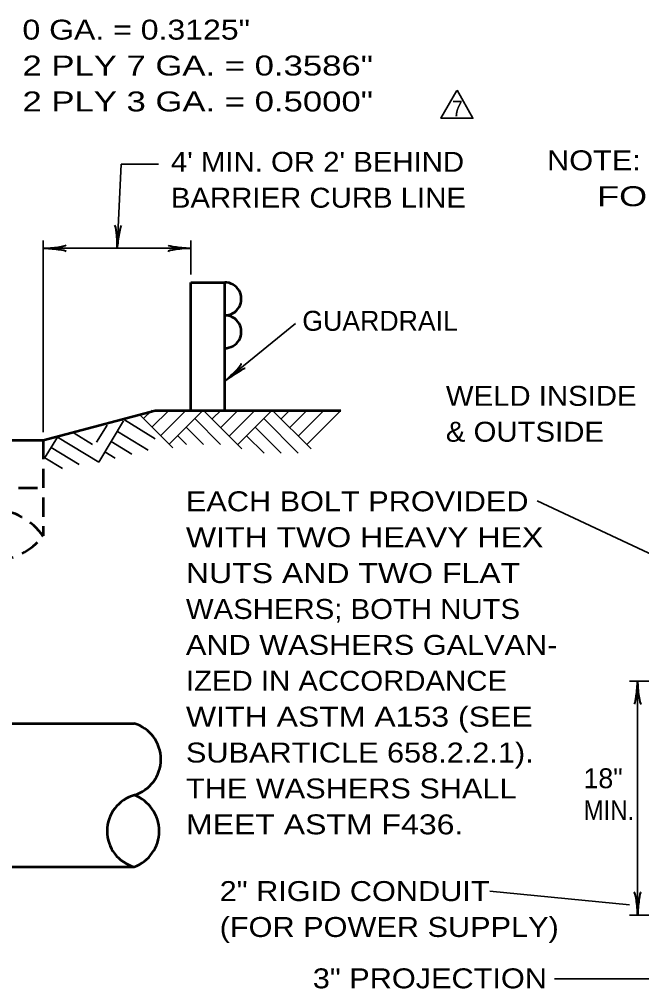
# Model space of a CAD drawing. Extents: x -2 to 679, y -1 to 439.
# Drawn here: x 121.4 to 199.4, y 175.4 to 296.9 of the extents above; entities that cross this region are included whole.
import ezdxf

# ---------------------------------------------------------------- set-up
doc = ezdxf.new("R2010")
doc.units = 0
doc.header["$LTSCALE"] = 0.8
doc.linetypes.add('MEDIUM_DASHED', pattern=[4.5, 3, -1.5])
doc.layers.add('1', color=7, linetype='Continuous', lineweight=35)

msp = doc.modelspace()

# ---------------------------------------------------------------- linework, layer by layer
at = {"layer": '1'}
for p, q in [((124.3612, 245.1188), (124.3612, 269.1597)), ((142.8878, 264.8786), (142.8878, 269.1597)), ((124.3612, 268.1597), (142.8878, 268.1597)), ((147.2258, 251.5897), (155.9891, 258.7196)), ((138.0205, 247.8873), (136.9405, 246.8073)), ((140.1405, 247.8873), (138.0005, 245.7473)), ((142.2805, 247.8873), (139.0805, 244.6673)), ((144.4205, 247.8873), (140.1405, 243.6073)), ((149.2805, 243.0273), (144.4205, 247.8873)), ((146.6605, 247.8873), (145.5805, 246.8073)), ((148.8005, 247.8873), (146.6605, 245.7473)), ((150.9405, 247.8873), (147.7205, 244.6673)), ((153.0605, 247.8873), (148.8005, 243.6073)), ((157.9405, 243.0273), (153.0605, 247.8873)), ((155.3005, 247.8873), (154.1805, 246.7673)), ((157.4405, 247.8873), (155.2605, 245.6873)), ((159.5805, 247.8873), (156.3205, 244.6273)), ((146.6005, 243.5473), (143.3605, 246.8073)), ((156.3205, 242.4873), (152.0005, 246.8073)), ((161.6805, 247.8273), (157.4005, 243.5473)), ((132.3648, 246.0089), (131.0608, 243.8392)), ((134.4442, 246.5149), (131.3167, 241.3491)), ((138.4052, 244.2915), (134.5395, 246.6442)), ((144.4605, 243.5473), (142.2805, 245.7473)), ((154.1805, 242.4873), (150.9405, 245.7473)), ((126.1462, 244.4959), (124.5288, 241.8382)), ((131.3167, 241.3491), (126.1462, 244.4959)), ((130.5498, 243.5708), (128.2256, 245.0018)), ((137.5353, 242.8622), (133.6696, 245.2149)), ((142.3405, 243.5473), (141.2205, 244.6673)), ((152.0605, 242.4873), (149.8605, 244.6673)), ((128.8556, 241.059), (125.3522, 243.1912)), ((135.456, 242.3562), (132.8707, 243.9296)), ((126.7957, 240.5578), (124.5728, 241.9107)), ((133.3962, 241.855), (132.0962, 242.6297)), ((217.2712, 221.9963), (186.2705, 236.5114)), ((206.9312, 213.9163), (197.8712, 213.9163)), ((198.8712, 213.9163), (198.8712, 184.5563)), ((197.8757, 185.8762), (180.3618, 187.5687)), ((197.8712, 184.5563), (203.9112, 184.5563))]:
    msp.add_line(p, q, dxfattribs=at)
at = {"layer": '1', "lineweight": 53}
for p, q in [((142.8878, 247.8194), (142.8878, 263.8786)), ((142.8878, 263.8786), (147.1124, 263.8786)), ((147.1124, 247.8194), (147.1124, 263.8786)), ((55.7581, 208.6038), (135.7581, 208.6038)), ((55.7581, 190.6038), (135.7581, 190.6038))]:
    msp.add_line(p, q, dxfattribs=at)
at = {"layer": '1', "linetype": 'MEDIUM_DASHED', "lineweight": 53}
for p, q in [((124.3612, 244.1188), (124.3612, 232.1188)), ((99.6612, 238.1188), (124.3612, 238.1188))]:
    msp.add_line(p, q, dxfattribs=at)
at = {"layer": '1'}
for points in [[(176.2237, 287.9289), (174.2237, 284.4648), (178.2237, 284.4648), (176.2519, 287.9777)], [(133.6245, 268.1597), (134.1391, 278.6973), (138.8129, 278.6973)], [(140.6005, 243.1473), (140.1405, 243.6073), (136.4351, 247.3127)], [(204.9112, 183.9363), (200.9112, 176.5963), (188.4448, 176.5963)]]:
    msp.add_lwpolyline(points, dxfattribs=at)
at = {"layer": '1', "lineweight": 53}
for points in [[(124.3612, 244.1188), (138.3802, 247.8273), (161.6805, 247.8273)], [(99.6612, 244.1188), (110.2612, 244.1188), (124.3612, 244.1188)]]:
    msp.add_lwpolyline(points, dxfattribs=at)
for centre, radius, start, end in [((147.1357, 261.8192), 2.0595, 269.2778, 90.64679), ((147.1329, 257.7003), 2.0595, 269.2778, 90.64679), ((134.4243, 204.1038), 4.6935, 286.50947, 73.49053), ((137.0233, 195.1038), 4.6581, 104.96917, 255.03083), ((134.1171, 195.1038), 4.7899, 290.03515, 69.96485)]:
    msp.add_arc(centre, radius, start, end, dxfattribs=at)
at = {"layer": '1', "linetype": 'MEDIUM_DASHED', "lineweight": 53}
for centre, radius, start, end in [((118.1862, 227.9875), 7.3759, 33.1563, 146.84371), ((118.1862, 236.8454), 7.7764, 217.43238, 322.56761)]:
    msp.add_arc(centre, radius, start, end, dxfattribs=at)
at = {"layer": '1', "lineweight": 40}
for centre, major_axis, ratio, start_param, end_param in [((133.4018, 269.263), (0.0689, -1.7912), 0.122415, 0.89635335, 3.14159265), ((133.8905, 269.2685), (-0.2611, -1.7458), 0.07063, 3.14071475, 5.41810995), ((125.4524, 268.436), (-1.7857, -0.1562), 0.122415, 0.89635335, 3.14159265), ((141.7673, 268.3713), (1.7565, -0.1757), 0.07063, 3.14071475, 5.41810995), ((141.7673, 268.3713), (1.7565, -0.1757), 0.07063, 3.14071475, 5.41810995), ((125.4817, 267.9481), (-1.7565, 0.1757), 0.07063, 3.14071475, 5.41810995), ((141.7966, 267.8834), (1.7857, 0.1562), 0.122415, 0.89635335, 3.14159265), ((141.7966, 267.8834), (1.7857, 0.1562), 0.122415, 0.89635335, 3.14159265), ((147.8978, 252.4927), (-1.2866, -1.2481), 0.122415, 0.89635335, 3.14159265), ((148.2285, 252.1328), (-1.4733, -0.9723), 0.07063, 3.14071475, 5.41810995), ((198.6597, 212.7937), (0.1771, 1.7705), 0.07063, 3.14071475, 5.41810995), ((198.6597, 212.7937), (0.1771, 1.7705), 0.07063, 3.14071475, 5.41810995), ((199.1515, 212.8232), (-0.1574, 1.8), 0.122415, 0.89635335, 3.14159265), ((199.1515, 212.8232), (-0.1574, 1.8), 0.122415, 0.89635335, 3.14159265), ((198.5945, 185.6651), (0.1574, -1.8), 0.122415, 0.89635335, 3.14159265), ((199.0863, 185.6946), (-0.1771, -1.7705), 0.07063, 3.14071475, 5.41810995)]:
    msp.add_ellipse(centre, major_axis=major_axis, ratio=ratio, start_param=start_param, end_param=end_param, dxfattribs=at)

# ---------------------------------------------------------------- texts
at = {"layer": '1'}
for s, height, width, p in [('0 GA. = 0.3125"', 2.5, 1.2, (121.7627, 294.3221)), ('2 PLY 7 GA. = 0.3586"', 2.5, 1.3, (121.7627, 289.8221)), ('2 PLY 3 GA. = 0.5000"', 2.5, 1.3, (121.7627, 285.3221)), ('7', 2, 0.9, (175.6115, 284.6867)), ("4' MIN. OR 2' BEHIND", 2.5, 1.1, (140.3696, 277.7525)), ('NOTE: SIGN BRACKETS AND/OR SIGN LIGHTING:', 2.5, 1.15, (187.5281, 277.9417)), ('     FOR DETAILS SEE TE6-3D', 2.5, 1.35, (187.5281, 273.4417)), ('BARRIER CURB LINE', 2.5, 1.1, (140.3696, 273.2525)), ('WELD INSIDE', 2.5, 1.1, (174.8388, 248.4148)), ('& OUTSIDE', 2.5, 1.1, (174.8388, 243.9148)), ('EACH BOLT PROVIDED', 2.5, 1.15, (142.2562, 235.1943)), ('WITH TWO HEAVY HEX', 2.5, 1.2, (142.2562, 230.6943)), ('NUTS AND TWO FLAT', 2.5, 1.2, (142.2562, 226.1943)), ('WASHERS; BOTH NUTS', 2.5, 1.1, (142.2562, 221.6943)), ('AND WASHERS GALVAN-', 2.5, 1.15, (142.2562, 217.1943)), ('IZED IN ACCORDANCE', 2.5, 1.1, (142.2562, 212.6943)), ('WITH ASTM A153 (SEE', 2.5, 1.2, (142.2562, 208.1943)), ('SUBARTICLE 658.2.2.1).', 2.5, 1.15, (142.2562, 203.6943)), ('THE WASHERS SHALL', 2.5, 1.15, (142.2562, 199.1943)), ('MIN.', 2.5, 0.9, (192.1016, 196.4743)), ('MEET ASTM F436.', 2.5, 1.2, (142.2562, 194.6943)), ('2" RIGID CONDUIT', 2.5, 1.15, (146.4847, 186.3308)), ('(FOR POWER SUPPLY)', 2.5, 1.15, (146.4847, 181.8308)), ('3" PROJECTION', 2.5, 1.15, (158.1592, 175.39))]:
    msp.add_text(s, height=height, dxfattribs=dict(at, width=width)).set_placement(p)
for s, p in [('GUARDRAIL', (156.8447, 257.8202)), ('18"', (192.1016, 200.4743))]:
    msp.add_text(s, height=2.5, dxfattribs=at).set_placement(p)

doc.saveas('drawing.dxf')
